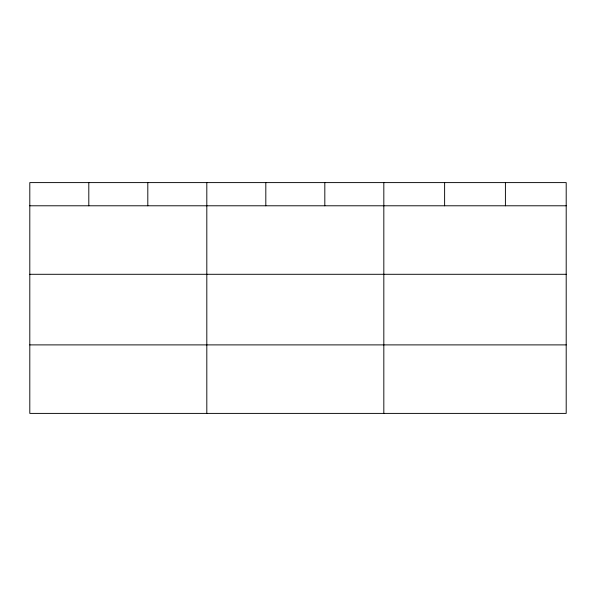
<?xml version="1.0" encoding="UTF-8"?>
<svg xmlns="http://www.w3.org/2000/svg" width="596" height="596" viewBox="0 0 596 596"><rect width="100%" height="100%" fill="white"/><g stroke="black" fill="none" stroke-linecap="round" stroke-linejoin="round"><path stroke-width="0.89" d="M566.2 274.294L566.2 182.6L29.8 182.6L29.8 413.4L566.2 413.4L566.2 274.294L29.8 274.294M29.8 205.784L566.2 205.784M29.8 344.89L566.2 344.89M505.408 182.6L505.408 205.784M444.616 182.6L444.616 205.784M383.824 182.6L383.824 413.4M324.82 182.6L324.82 205.784M265.816 182.6L265.816 205.784M206.812 182.6L206.812 413.4M147.808 182.6L147.808 205.784M88.804 182.6L88.804 205.784"/></g></svg>
